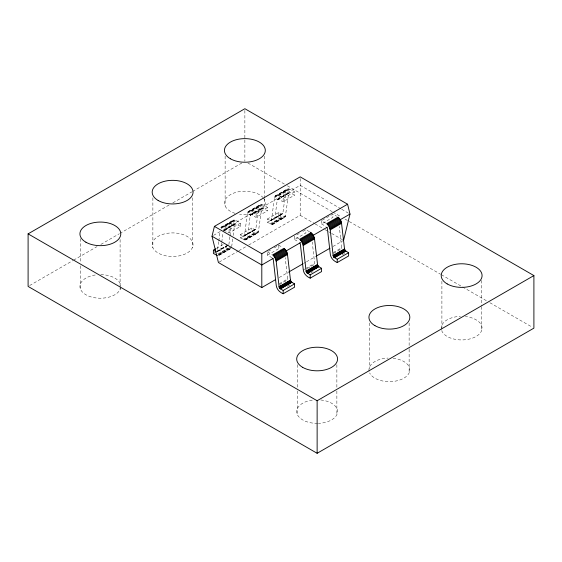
<?xml version="1.0" encoding="UTF-8"?>
<svg xmlns="http://www.w3.org/2000/svg" width="562" height="562" viewBox="0 0 562 562"><rect width="100%" height="100%" fill="white"/><g stroke="black" fill="none" stroke-linecap="round" stroke-linejoin="round"><path stroke-width="0.42" stroke-dasharray="2.81 2.11" d="M248.706 245.032L300.199 215.302L300.199 178.554M218.723 241.73L217.101 251.825M218.836 240.873L220.065 231.467M230.947 248.383L218.618 255.52L220.163 253.898L221.653 242.96M221.765 242.103L222.995 232.696M228.875 244.561L229.879 236.869M229.991 236.012L231.783 222.334C232.577 217.515 238.597 221.59 240.459 223.107L240.459 226.388L229.085 232.956L224.407 230.28L223.472 230.413L235.162 223.648L240.459 226.388M231.692 246.648L232.696 238.955M233.146 235.534L234.6 224.421L235.162 223.648M267.484 207.504L256.11 214.073C254.249 212.555 248.221 208.481 247.428 213.3L244.47 235.759L243.557 236.307L240.417 234.579L240.417 237.859L244.449 239.939L246.156 239.7L258.316 232.303L261.625 208.818C262.756 206.247 266.03 210.862 267.484 210.785L267.484 207.504C265.622 205.987 259.602 201.913 258.808 206.732L255.766 229.38L254.712 229.668L251.797 228.01L240.417 234.579M246.156 239.7L247.336 237.614L250.245 215.387C251.376 212.815 254.649 217.431 256.11 217.353L267.484 210.785M294.516 191.895L283.136 198.47C281.274 196.953 275.247 192.878 274.453 197.698L271.495 220.156L270.582 220.704L267.442 218.976L267.442 222.257L271.474 224.336L273.181 224.097L285.341 216.7L288.65 193.216C289.781 190.644 293.055 195.26 294.516 195.183L294.516 191.895C292.647 190.385 286.627 186.31 285.833 191.129L282.791 213.778L281.738 214.066L278.822 212.408L267.442 218.976M273.181 224.097L274.361 222.011L277.27 199.784C278.401 197.213 281.674 201.828 283.136 201.751L294.516 195.183M240.459 223.107L229.085 229.675C227.083 228.643 222.187 224.231 220.55 228.228L231.93 221.653M29.617 285.545L72.821 260.599M73.58 260.164L97.071 246.599M100.865 244.414L119.053 233.911M119.811 233.469L169.078 205.025M172.864 202.84L191.818 191.902M192.576 191.459L241.843 163.022M221.147 227.167L233.476 220.03M248.172 211.565L260.501 204.428M275.197 195.962L287.526 188.825M220.803 227.645L234.052 219.953M247.828 212.043L261.077 204.35M274.853 196.44L288.102 188.748M223.297 226.577L234.677 220.009M250.322 210.975L261.702 204.406M277.347 195.372L288.728 188.804M247.575 212.626L258.956 206.05M274.6 197.023L285.981 190.448M223.957 226.774L235.33 220.206M250.982 211.172L262.356 204.603M278.007 195.569L289.381 189.001M221.161 228.467L231.783 222.334M247.428 213.3L258.808 206.732M274.453 197.698L285.833 191.129M224.631 227.104L236.012 220.536M251.657 211.502L263.037 204.933M278.682 195.899L290.062 189.331M213.532 235.366L220.374 231.418M223.416 229.661L300.199 185.327L340.937 208.846M250.497 214.81L262.187 208.045M277.523 199.208L289.212 192.443M223.353 230.568L235.359 223.627M250.378 214.965L262.384 208.024M277.403 199.362L289.409 192.422M224.027 230.322L235.562 223.641M250.294 215.162L262.587 208.038M277.319 199.559L289.613 192.436M223.978 230.553L235.787 223.711M250.245 215.387L262.812 208.109M277.27 199.784L289.837 192.506M224.631 230.385L236.012 223.817M251.657 214.782L263.037 208.214M278.682 199.18L290.062 192.611M216.426 248.425L223.255 244.484M216.848 251.298L225.945 246.037M243.114 236.131L254.488 229.563M270.139 220.529L281.513 213.96M214.15 253.026L216.426 251.713M217.072 251.404L228.116 245.004M240.417 237.859L255.9 228.959M267.442 222.257L282.925 213.356M217.445 251.362L228.067 245.229M244.47 235.759L255.851 229.184M271.495 220.156L282.876 213.581M217.29 251.467L227.912 245.341M243.557 236.307L254.937 229.739M270.582 220.704L281.962 214.136M216.742 251.931L228.741 244.983M243.768 236.328L255.766 229.38M270.793 220.718L282.791 213.778M219.131 255.303L230.511 248.734L228.797 248.973L227.462 248.446L218.611 253.56L216.869 253.532M243.114 239.419L254.488 232.844L255.822 233.37L257.537 233.125M270.139 223.809L281.513 217.241L282.848 217.768L284.562 217.522M220.311 253.216L230.933 247.083M247.336 237.614L258.717 231.045M274.361 222.011L285.742 215.443M218.281 254.474L228.144 248.776M243.789 239.742L255.169 233.174M270.814 224.14L282.194 217.571M218.175 255.106L231.544 247.329M244.449 239.939L258.569 231.72M271.474 224.336L285.594 216.117M218.801 255.162L231.291 247.912M245.067 239.995L258.316 232.303M272.092 224.393L285.341 216.7M245.643 239.918L257.972 232.78M272.668 224.315L284.997 217.178M219.166 262.089L238.098 251.151M238.857 250.715L245.678 246.781M272.163 257.853L267.484 255.134L267.484 251.846L270.519 250.097M274.312 247.905L278.864 245.278L282.581 247.421M296.785 234.93L299.82 233.181M302.855 231.425L305.89 229.675L309.606 231.818M322.3 220.206L332.915 214.073L336.631 216.215M267.484 255.134L278.864 248.559L280.354 249.416M298.963 238.815L294.516 236.244L294.516 239.531L305.89 232.956L305.89 229.675M325.988 223.212L321.541 220.641L321.541 223.922L332.915 217.353L332.915 214.073M279.216 277.516L289.065 271.832M303.452 263.522L305.721 262.215M306.48 261.773L315.57 256.525M332.985 246.472L342.834 240.789M279.293 283.768L287.639 278.949L285.215 257.628M303.283 269.915L304.801 269.036M305.559 268.601L314.664 263.346L312.24 242.018M333.343 252.563L341.689 247.744L339.265 226.416M279.44 284.618L287.786 279.799L287.639 278.949M307.224 268.573L314.811 264.196L314.664 263.346M333.491 253.406L341.078 249.029M287.498 286.367L289.767 285.046M310.73 272.949L313.006 271.636M342.307 254.719L344.583 253.406M341.689 209.282L349.986 214.073M247.905 163.022L284.316 184.041M287.351 185.797L332.114 211.635M332.873 212.071L341.211 216.89M345.005 219.082L440.594 274.263M441.353 274.706L461.831 286.529M462.589 286.971L486.868 300.986M489.902 302.735L532.383 327.26M321.541 223.922L325.988 226.493M300.199 215.302L314.418 223.507M315.163 223.936L324.141 229.12M324.885 229.556L327.878 231.277M328.63 231.713L330.87 233.005M331.622 233.441L343.586 240.353M278.822 212.408L278.822 215.689L281.513 217.241M294.516 239.531L298.225 241.674M254.488 232.844L251.797 231.291L251.797 228.01M267.484 251.846L271.938 254.417M227.462 248.446L224.772 246.894L224.772 245.25M341.689 247.744L341.837 248.594M278.822 215.689L278.991 218.702M481.381 280.389L481.381 305.812M481.381 306.662L481.381 331.194M441.901 281.26L441.901 331.194A20.436 11.802 0 0 0 463.952 339.862A20.436 11.802 0 0 0 482.07 328.552A20.436 11.802 0 0 0 465.371 316.539M409.129 322.981L409.129 348.405M409.129 349.255L409.129 372.908M369.641 322.981L369.641 368.532M336.87 364.696L336.87 387.492M336.87 390.976L336.87 414.63M297.389 364.696L297.389 387.492M297.389 390.976L297.389 414.63M283.136 198.47L283.136 201.751M278.864 245.278L278.864 248.559M264.611 156.11L264.611 198.182M264.611 199.032L264.611 206.036M256.11 214.073L256.11 217.353M244.87 110.461L244.87 161.266M229.085 229.675L229.085 232.956M225.13 156.11L225.13 206.036M192.359 197.824L192.359 247.758A20.436 11.802 0 0 1 158.161 253.048A20.436 11.802 0 0 1 167.321 233.307A20.436 11.802 0 0 1 192.359 247.758M152.871 197.824L152.871 247.758M120.099 239.545L120.099 286.845M120.099 287.723L120.099 289.472M80.619 238.667L80.619 262.342M80.619 265.826L80.619 289.472M441.339 329.487A20.436 11.802 0 0 1 460.383 316.364M393.112 358.254A20.436 11.802 0 0 1 409.81 370.267A20.436 11.802 0 0 1 391.7 381.577A20.436 11.802 0 0 1 369.641 372.908M369.079 371.201A20.436 11.802 0 0 1 388.124 358.078M320.853 399.968A20.436 11.802 0 0 1 337.53 412.29A20.436 11.802 0 0 1 318.387 423.348M317.551 423.369A20.436 11.802 0 0 1 296.799 412.775A20.436 11.802 0 0 1 313.399 399.968M120.781 286.873A20.436 11.802 0 0 1 101.083 298.211A20.436 11.802 0 0 1 80.043 287.709A20.436 11.802 0 0 1 96.629 274.818M100.781 274.621A20.436 11.802 0 0 1 120.781 285.967M263.409 198.021A20.436 11.802 0 0 1 260.515 210.581A20.436 11.802 0 0 1 239.581 214.382M235.085 213.342A20.436 11.802 0 0 1 230.462 194.621A20.436 11.802 0 0 1 262.868 197.395"/><path stroke-width="0.84" d="M347.59 204.217L300.199 176.861L214.41 226.388L212.014 236.244L218.414 262.524L261.801 287.568L261.801 253.743L347.59 204.217L349.986 214.073L343.586 240.353M28.1 233.862L244.87 108.712L533.9 275.577L533.9 328.138L317.13 453.288L28.1 286.423L28.1 233.862L317.13 400.734L533.9 275.577M217.417 255.541L213.391 253.462L213.391 250.181L215.668 248.868M321.583 268.299L318.661 266.592L317.614 265.088L314.425 238.077L312.879 234.67L311.018 232.696L299.644 239.264L301.499 241.238L303.044 244.646L306.1 271.081L306.662 272.5L310.203 274.867L321.583 268.299L321.583 271.579L310.203 278.148C306.747 276.722 303.733 273.757 303.283 269.915L300.375 244.33L299.813 242.91M284.653 248.868L283.993 248.299L272.619 254.867L273.272 255.436L284.653 248.868L286.367 251.081L287.4 253.68L290.505 280.403L291.418 282.005L294.558 283.901L294.558 287.182L283.178 293.75C279.721 292.324 276.708 289.36 276.258 285.517L273.35 259.932L272.788 258.513M300.298 239.833L311.678 233.265M338.703 217.663L338.043 217.094L326.67 223.662L327.323 224.231L338.703 217.663L340.417 219.875L341.45 222.475L344.555 249.198L345.468 250.8L348.609 252.689L348.609 255.977L337.228 262.545C333.772 261.119 330.758 258.148 330.308 254.312L327.4 228.72L326.838 227.308M273.272 255.436L273.898 256.096L285.278 249.528M300.923 240.494L312.303 233.925M327.323 224.231L327.948 224.891L339.329 218.323M273.898 256.096L274.474 256.841L285.854 250.273M301.499 241.238L312.879 234.67M327.948 224.891L328.524 225.636L339.905 219.068M273.202 258.401L261.801 264.983L212.014 236.244M286.128 250.94L300.572 242.601M312.732 235.576L327.175 227.238M340.101 219.777L349.986 214.073M294.558 283.901L283.178 290.47L280.038 288.573L279.124 286.971L276.167 261.098L274.987 257.656L286.367 251.081M302.012 242.053L313.392 235.478M348.609 252.689L337.228 259.265L334.088 257.368L333.175 255.766L330.217 229.893L329.037 226.451L340.417 219.875M275.422 258.506L286.803 251.938M302.447 242.903L313.828 236.335M329.473 227.301L340.853 220.733M275.766 259.377L287.147 252.809M302.792 243.775L314.172 237.206M329.817 228.172L341.197 221.604M276.019 260.248L287.4 253.68M303.044 244.646L314.425 238.077M330.07 229.043L341.45 222.475M276.167 261.098L287.547 254.53M303.192 245.496L314.572 238.927M330.217 229.893L341.598 223.325M261.801 287.568L275.429 279.7M289.065 271.832L302.693 263.957M316.322 256.089L329.957 248.221M279.075 286.69L290.456 280.115M306.1 271.081L317.481 264.512M333.125 255.478L344.506 248.91M279.124 286.971L290.505 280.403M306.149 271.369L317.53 264.8M333.175 255.766L344.555 249.198M279.209 287.259L290.589 280.691M306.234 271.657L317.614 265.088M333.259 256.054L344.639 249.486M279.321 287.554L290.702 280.979M306.346 271.952L317.727 265.376M333.371 256.342L344.752 249.774M279.469 287.835L290.849 281.267M306.494 272.233L317.874 265.664M333.519 256.63L344.899 250.062M279.637 288.102L291.018 281.534M306.662 272.5L318.043 265.931M333.688 256.897L345.068 250.329M279.834 288.355L291.207 281.787M306.859 272.753L318.233 266.184M333.884 257.15L345.258 250.575M280.038 288.573L291.418 282.005M307.063 272.97L318.443 266.402M334.088 257.368L345.468 250.8M280.262 288.763L291.636 282.194M307.288 273.16L318.661 266.592M334.313 257.558L345.686 250.989M280.487 288.917L291.861 282.342M307.512 273.308L318.886 266.739M334.538 257.705L345.911 251.137M214.41 226.388L261.801 253.743M213.391 250.181L216.089 251.734M310.343 232.247L311.018 232.696M328.524 225.636L329.037 226.451M274.474 256.841L274.987 257.656M337.228 259.265L337.228 262.545M317.13 400.734L317.13 453.288M310.203 274.867L310.203 278.148M283.178 290.47L283.178 293.75M447.19 283.922A20.436 11.802 0 0 0 481.381 278.633A20.436 11.802 0 0 0 456.351 264.182A20.436 11.802 0 0 0 447.19 283.922M374.931 325.644A20.436 11.802 0 0 0 409.129 320.354A20.436 11.802 0 0 0 384.099 305.897A20.436 11.802 0 0 0 374.931 325.644M302.679 367.358A20.436 11.802 0 0 0 336.87 362.068A20.436 11.802 0 0 0 311.84 347.618A20.436 11.802 0 0 0 302.679 367.358M85.909 242.208A20.436 11.802 0 0 0 120.099 236.918A20.436 11.802 0 0 0 95.069 222.468A20.436 11.802 0 0 0 85.909 242.208M158.161 200.486A20.436 11.802 0 0 0 192.359 195.197A20.436 11.802 0 0 0 167.321 180.746A20.436 11.802 0 0 0 158.161 200.486M230.42 158.772A20.436 11.802 0 0 0 264.611 153.482A20.436 11.802 0 0 0 239.581 139.032A20.436 11.802 0 0 0 230.42 158.772"/></g></svg>
